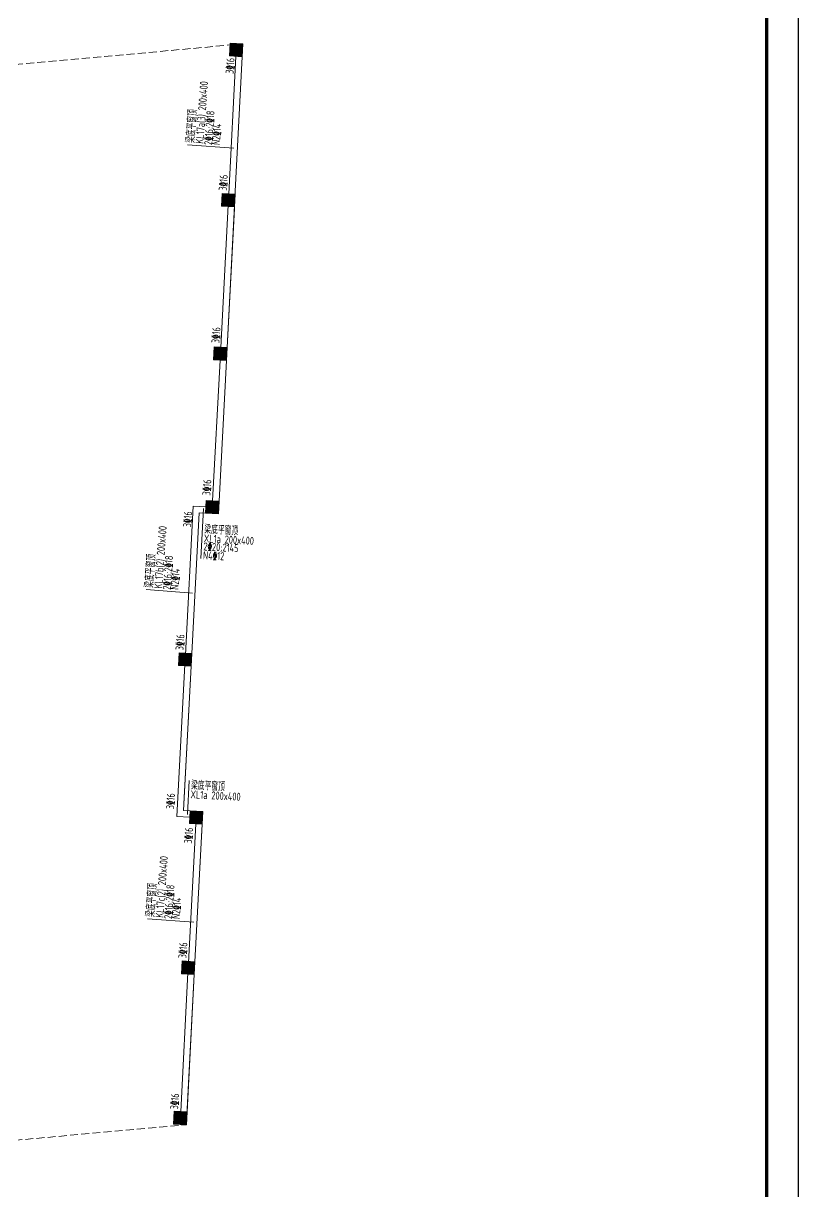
# Model space of a CAD drawing. Extents: x 5874492 to 7194610, y -939842 to -279257.
# Drawn here: x 6978962 to 7003165, y -595370 to -558887 of the extents above; entities that cross this region are included whole.
import ezdxf
from ezdxf.enums import TextEntityAlignment as Align

# ---------------------------------------------------------------- set-up
doc = ezdxf.new("R2010")
doc.units = 0
doc.header["$LTSCALE"] = 1000
doc.linetypes.add('DASH', pattern=[0.35, 0.25, -0.1])
for name, color, linetype, lineweight in [('S-墙柱-COLU', 50, 'Continuous', 20), ('S-墙柱-HATCH', 251, 'Continuous', 20), ('S-板-BEAM-CON', 2, 'Continuous', 20), ('S-梁-水平集中标注', 191, 'Continuous', 20)]:
    doc.layers.add(name, color=color, linetype=linetype, lineweight=lineweight)
doc.layers.add('Y-云图图框', color=7, linetype='Continuous')
doc.styles.add('_YT_Name', font='', dxfattribs={"width": 0.8})
doc.styles.add('_YT_Sign_Text', font='ros.shx', dxfattribs={"width": 0.8, "bigfont": 'hztxt.shx'})
doc.styles.add('_YT_TK_Text', font='ros.shx', dxfattribs={"width": 0.8, "bigfont": 'hztxt.shx'})
doc.styles.get("Standard").update_dxf_attribs({"font": 'gbenor.shx', "bigfont": 'gbcbig.shx'})
doc.styles.add('样式 1', font='tssdeng.shx', dxfattribs={"width": 0.7, "bigfont": 'tssdchn.shx'})
doc.styles.get('_YT_Name').set_extended_font_data('SimHei')

# ---------------------------------------------------------------- blocks, each defined once
blk = doc.blocks.new('ECMCTK_A0_横_单行图名-横向图框会签栏-0')
at = {"color": 4}
blk.add_lwpolyline([(0, 0), (1189, 0), (1189, 841), (0, 841)], close=True, dxfattribs=at)
at = {"const_width": 1}
blk.add_lwpolyline([(25, 10), (1179, 10), (1179, 831), (25, 831)], close=True, dxfattribs=at)
at = {"color": 80, "flags": 3}
for tag, height, p in [('YTHQINS', 3, (34.31, 832.5)), ('ECMCKEY', 3, (414.25, 484.67)), ('YTTQINS', 5.62, (1196.03, 12.81)), ('YTFRAME', 3, (904.42, 4.05)), ('YTBARCODE_T1', 3, (971.21, 4.65))]:
    blk.add_attdef(tag, text='', height=height, dxfattribs=at).set_placement(p, align=Align.MIDDLE_CENTER)
at = {"color": 80, "style": '_YT_TK_Text', "width": 0.8, "flags": 3}
for tag, p in [('{姓名五}', (9.62, 809.48)), ('{姓名六}', (14.92, 809.38)), ('{姓名七}', (19.96, 809.48)), ('{姓名八}', (24.7, 809.33)), ('[专业五]', (9.63, 785.25)), ('[专业六]', (14.56, 785.25)), ('[专业七]', (19.49, 785.17)), ('[专业八]', (24.5, 785.09)), ('{姓名一}', (9.73, 733.71)), ('{姓名二}', (14.79, 733.6)), ('{姓名三}', (19.65, 733.65)), ('{姓名四}', (24.75, 733.5)), ('[专业一]', (9.58, 710.09)), ('[专业三]', (19.63, 709.95)), ('[专业二]', (14.46, 709.92)), ('[专业四]', (25, 709.79))]:
    blk.add_attdef(tag, text='', height=3, rotation=90, dxfattribs=at).set_placement(p, align=Align.BOTTOM_LEFT)
at = {"style": '_YT_TK_Text', "width": 0.8}
blk.add_attdef('设计联系电话', text='', height=4, rotation=90, dxfattribs=at).set_placement((16.86, 656.55), align=Align.MIDDLE)
for tag, height, style, width, p in [('证书编号', 4, '_YT_Sign_Text', 0.8, (1056.87, 43.81)), ('审查批准号', 4, '_YT_Sign_Text', 0.8, (1109.06, 43.81)), ('工程号', 4, '_YT_Sign_Text', 0.5, (1152.08, 44.12)), ('设计单位', 6, '_YT_Name', 0.8, (971.75, 38.6)), ('建设单位', 4, '_YT_Sign_Text', 0.8, (1082.96, 36.11)), ('阶段', 4, '_YT_Sign_Text', 0.8, (1152.08, 35.81)), ('项目号', 4, '_YT_Sign_Text', 0.5, (1170.08, 33.72)), ('项目名称', 4, '_YT_Sign_Text', 0.8, (1082.96, 28.11)), ('专业', 4, '_YT_Sign_Text', 0.8, (1152.08, 27.31)), ('图纸编号', 4, '_YT_Sign_Text', 0.5, (1151.93, 19.36)), ('图纸名称', 4.5, '_YT_Name', 0.8, (1083.39, 15.06)), ('出图比例', 4.2, '_YT_Sign_Text', 0.8, (1029.82, 11.78)), ('日期', 4, '_YT_Sign_Text', 0.5, (1151.88, 12.13)), ('版本号', 4, '_YT_Sign_Text', 0.8, (1170.08, 13))]:
    blk.add_attdef(tag, text='', height=height, dxfattribs=dict(style=style, width=width)).set_placement(p, align=Align.CENTER)
at = {"style": '_YT_Sign_Text', "width": 0.8, "flags": 3}
for tag, p, height in [('{审定人}', (953.87, 26.45), 6.24), ('{校对人}', (1006.35, 26.53), 6.24), ('[审定人]', (938.95, 27.81), 4.1), ('[校对人]', (990.23, 27.82), 4.1), ('[审核人]', (939.01, 19.76), 4.1), ('{审核人}', (954.98, 18.44), 6.24), ('[设计人]', (990.47, 20.21), 4.1), ('{设计人}', (1006.48, 18.54), 6.24), ('[项目负责人]', (938.78, 12.01), 4.1), ('{项目负责人}', (956.28, 10.72), 6.24), ('[专业负责人]', (990.74, 11.77), 4.1), ('{专业负责人}', (1006.58, 10.36), 6.24)]:
    blk.add_attdef(tag, p, '', height=height, dxfattribs=at)
at = {"color": 80, "flags": 3}
for tag, p in [('YTQRCODE', (899.04, 11.91)), ('YTBZSIT', (25, 10)), ('EXT_TK_LEFT', (25, 10))]:
    blk.add_attdef(tag, p, '', height=3, dxfattribs=at)
blk = doc.blocks.new('asfdjhgfjhgkjh')
at = {"layer": 'S-墙柱-HATCH', "ltscale": 0.2}
h = blk.add_hatch(color=256, dxfattribs=at)
h.dxf.hatch_style = 1
h.paths.add_polyline_path([(5794654, -568388), (5794675, -567988), (5794275, -567967), (5794254, -568367)])
h = blk.add_hatch(color=256, dxfattribs=at)
h.dxf.hatch_style = 1
h.paths.add_polyline_path([(5794408, -573081), (5794429, -572682), (5794030, -572661), (5794009, -573060)])
h = blk.add_hatch(color=256, dxfattribs=at)
h.dxf.hatch_style = 1
h.paths.add_polyline_path([(5794158, -577875), (5794179, -577475), (5793779, -577454), (5793758, -577854)])
h = blk.add_hatch(color=256, dxfattribs=at)
h.dxf.hatch_style = 1
h.paths.add_polyline_path([(5793907, -582668), (5793928, -582268), (5793528, -582247), (5793507, -582647)])
h = blk.add_hatch(color=256, dxfattribs=at)
h.dxf.hatch_style = 1
h.paths.add_polyline_path([(5793057, -587425), (5793078, -587025), (5792679, -587004), (5792658, -587404)])
h = blk.add_hatch(color=256, dxfattribs=at)
h.dxf.hatch_style = 1
h.paths.add_polyline_path([(5793400, -592355), (5793421, -591955), (5793022, -591934), (5793001, -592334)])
h = blk.add_hatch(color=256, dxfattribs=at)
h.dxf.hatch_style = 1
h.paths.add_polyline_path([(5793155, -597048), (5793176, -596649), (5792776, -596628), (5792755, -597027)])
h = blk.add_hatch(color=256, dxfattribs=at)
h.dxf.hatch_style = 1
h.paths.add_polyline_path([(5792909, -601742), (5792930, -601342), (5792531, -601321), (5792510, -601721)])
at = {"layer": 'S-墙柱-COLU'}
for points in [[(5794275, -567967), (5794675, -567988), (5794654, -568388), (5794254, -568367)], [(5794030, -572661), (5794429, -572682), (5794408, -573081), (5794009, -573060)], [(5793779, -577454), (5794179, -577475), (5794158, -577875), (5793758, -577854)], [(5793528, -582247), (5793928, -582268), (5793907, -582668), (5793507, -582647)], [(5792679, -587004), (5793078, -587025), (5793057, -587425), (5792658, -587404)], [(5793022, -591934), (5793421, -591955), (5793400, -592355), (5793001, -592334)], [(5792776, -596628), (5793176, -596649), (5793155, -597048), (5792755, -597027)], [(5792531, -601321), (5792930, -601342), (5792909, -601742), (5792510, -601721)]]:
    blk.add_lwpolyline(points, close=True, dxfattribs=at)
at = {"layer": 'S-板-BEAM-CON'}
for p, q in [((5794454, -568378), (5794229, -572671)), ((5794654, -568388), (5794424, -572781)), ((5794214, -573022), (5793979, -577465)), ((5794179, -577475), (5794411, -573031)), ((5794179, -577475), (5794406, -573132)), ((5793958, -577864), (5793728, -582258)), ((5793927, -582268), (5794158, -577875)), ((5793927, -582268), (5794158, -577875)), ((5793123, -582427), (5792875, -587071)), ((5793123, -582427), (5793518, -582447)), ((5793078, -587025), (5793308, -582636)), ((5793078, -587025), (5793308, -582636)), ((5793308, -582636), (5793507, -582647)), ((5792859, -587370), (5792611, -592113)), ((5792822, -591924), (5793057, -587425)), ((5792832, -591724), (5793057, -587425)), ((5792822, -591924), (5793022, -591934)), ((5792611, -592113), (5793011, -592134)), ((5793200, -592344), (5792973, -596688)), ((5793175, -596649), (5793410, -592155)), ((5793175, -596649), (5793400, -592355)), ((5792957, -596994), (5792730, -601332)), ((5792930, -601342), (5793155, -597048)), ((5792935, -601243), (5793155, -597048))]:
    blk.add_line(p, q, dxfattribs=at)

msp = doc.modelspace()

# ---------------------------------------------------------------- linework, layer by layer
at = {"layer": 'S-板-BEAM-CON', "linetype": 'DASH'}
for p, q in [((6967194.9, -561217.7), (6985818.1, -559527.4)), ((6965429.6, -594971.5), (6984052.8, -593281.1))]:
    msp.add_line(p, q, dxfattribs=at)
at = {"layer": 'S-梁-水平集中标注'}
for p, q in [((6984086, -562678.3), (6985537, -562786.1)), ((6984584.9, -574039.7), (6984503.2, -575598)), ((6982794.9, -576568.9), (6984246, -576676.8)), ((6984142.9, -582531.5), (6984087.5, -583588.9)), ((6982835.3, -586848.5), (6984286.4, -586956.4))]:
    msp.add_line(p, q, dxfattribs=at)

# ---------------------------------------------------------------- block references
at = {"layer": 'S-板-BEAM-CON'}
msp.add_blockref('asfdjhgfjhgkjh', (1191143.4, 8460.7), dxfattribs=at)
at = {"layer": 'Y-云图图框', "xscale": 100, "yscale": 100, "zscale": 100}
msp.add_blockref('ECMCTK_A0_横_单行图名-横向图框会签栏-0', (6884265, -624359), dxfattribs=at)

# ---------------------------------------------------------------- texts
at = {"layer": 'S-梁-水平集中标注', "style": '样式 1', "width": 0.65}
for s, rotation, p in [('3\x8416', 85.74876, (6985521.3, -560473)), ('2\x8416;2\x8418', 85.74876, (6984852.8, -562693.5)), ('梁底平窗顶', 85.74876, (6984311.2, -562632.3)), ('N2\x8414', 85.74876, (6985092.5, -562693.5)), ('3\x8416', 85.74876, (6985307.6, -564120.6)), ('3\x8416', 85.74876, (6985080.3, -568883)), ('3\x8416', 85.74876, (6984796.8, -573639.7)), ('3\x8416', 85.74876, (6984194.1, -574631.2)), ('梁底平窗顶', 357, (6984605.4, -574818)), ('2\x8420;2145', 357, (6984579, -575345.8)), ('2\x8416;2\x8418', 85.74876, (6983561.7, -576584.1)), ('N4\x8412', 357, (6984564.6, -575620.4)), ('梁底平窗顶', 85.74876, (6983020.1, -576523)), ('N2\x8414', 85.74876, (6983801.5, -576584.1)), ('3\x8416', 85.74876, (6983958.2, -578471.7)), ('梁底平窗顶', 357, (6984189.7, -582809)), ('3\x8416', 85.74876, (6983660.8, -583435.8)), ('3\x8416', 85.74876, (6984224.7, -584507.3)), ('梁底平窗顶', 85.74876, (6983060.5, -586802.6)), ('2\x8416;2\x8418', 85.74876, (6983602.2, -586863.8)), ('N2\x8414', 85.74876, (6983841.9, -586863.8)), ('3\x8416', 85.74876, (6984047.9, -588092.3)), ('3\x8416', 85.74876, (6983791.6, -592809.1))]:
    msp.add_text(s, height=250, rotation=rotation, dxfattribs=at).set_placement(p)
at = {"layer": 'S-梁-水平集中标注', "color": 3, "style": '样式 1', "width": 0.65}
for s, rotation, p in [('KL17a(3) 200x400', 85.74876, (6984585.4, -562652.7)), ('KL17b(2) 200x400', 85.74876, (6983294.3, -576543.4)), ('XL1a 200x400', 357, (6984591.1, -575092.6)), ('XL1a 200x400', 357, (6984175.3, -583083.6)), ('KL17c(2) 200x400', 85.74876, (6983334.8, -586823))]:
    msp.add_text(s, height=250, rotation=rotation, dxfattribs=at).set_placement(p)

doc.saveas('drawing.dxf')
